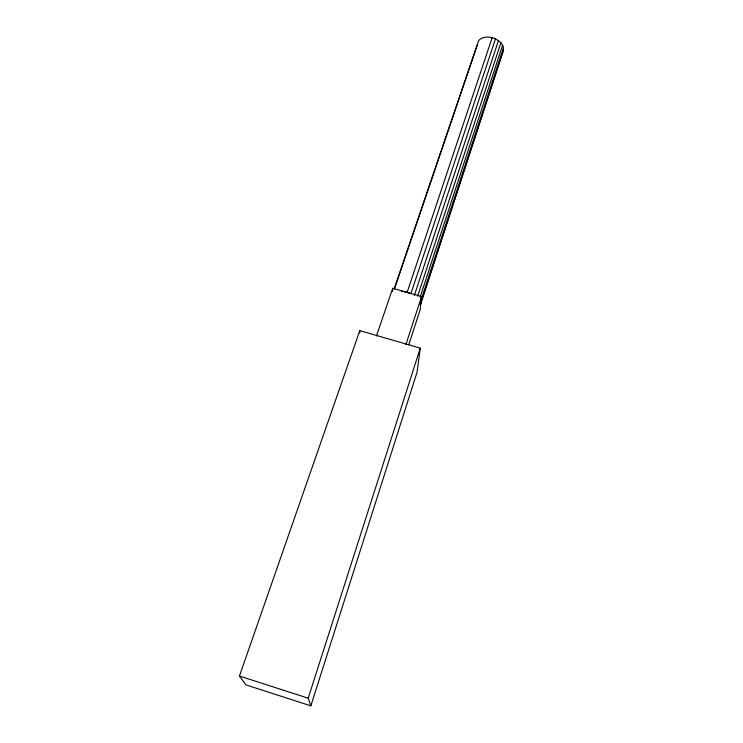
<?xml version="1.0" encoding="UTF-8"?>
<svg xmlns="http://www.w3.org/2000/svg" width="743" height="743" viewBox="0 0 743 743"><rect width="100%" height="100%" fill="white"/><g stroke="black" fill="none" stroke-linecap="round" stroke-linejoin="round"><path stroke-width="1.11" d="M359.788 332.883L359.807 330.626L420.278 348.151L417.064 372.197L310.843 705.85L245.952 684.87L239.441 676.019L359.807 330.626M392.49 291.367L392.703 288.275L421.597 296.513L420.9 303.014M394.143 288.981L478.473 40.976A13.411 8.749 18.4 0 1 492.117 37.735C497.606 39.249 504.358 43.633 503.466 50.125L420.863 303.385L420.185 309.729L408.808 344.659M310.843 705.85L308.187 698.197L420.278 348.151M420.12 297.154L502.63 45.1M405.919 344.492L421.597 296.513M421.012 300.265L503.54 47.552M503.559 49.642L420.232 304.779L420.863 303.385M417.603 296.206L500.893 42.741M414.343 295.38L498.451 40.633M495.451 38.924L410.888 293.699L407.136 292.389A15.064 6.511 18.4 0 0 404.266 291.702M407.136 292.389L492.117 37.735M394.44 288.981L477.34 44.979M376.46 335.957L392.703 288.275M502.695 52.029L503.466 50.125M239.441 676.019L308.187 698.197M401.499 291.312A15.064 6.511 18.4 0 1 403.338 291.544"/></g></svg>
